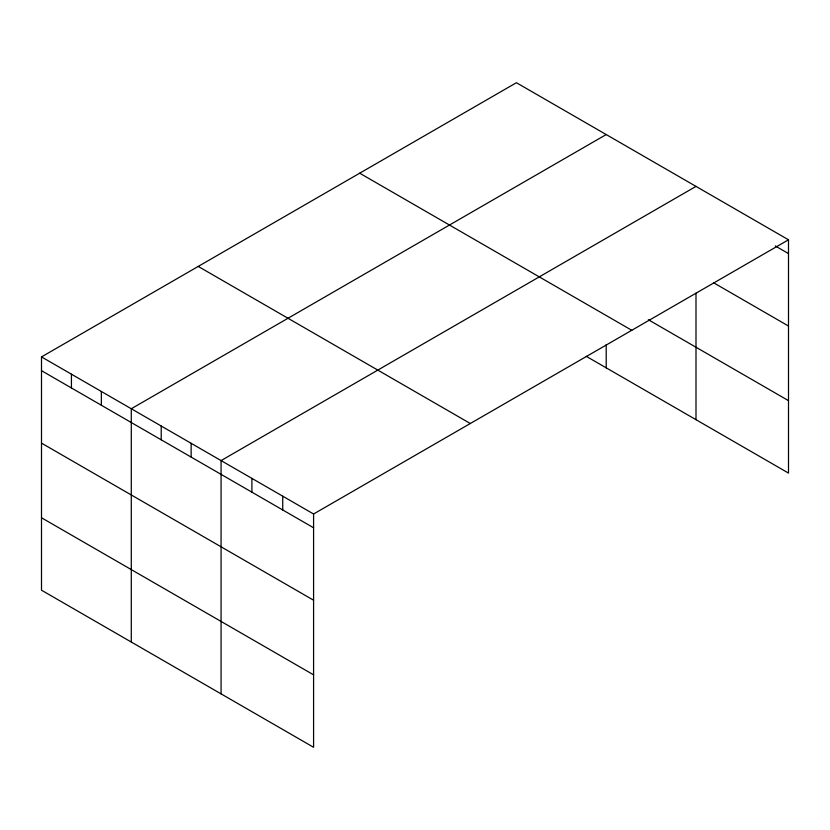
<?xml version="1.0" encoding="UTF-8"?>
<svg xmlns="http://www.w3.org/2000/svg" width="830" height="830" viewBox="0 0 830 830"><rect width="100%" height="100%" fill="white"/><g stroke="black" fill="none" stroke-linecap="round" stroke-linejoin="round"><path stroke-width="1.25" d="M41.5 356.91L313.584 513.998L313.584 747.28L41.5 590.203L41.5 356.91L516.416 82.72L788.5 239.797L788.5 473.09L586.25 356.319M606.211 134.553L131.285 408.744L131.285 642.036M695.997 186.397L221.071 460.588L221.071 693.87M313.584 513.998L788.5 239.797M775.282 245.95L788.5 253.586M713.613 282.781L788.5 326.024M648.334 319.726L788.5 400.651M359.701 173.2L631.775 330.288M198.225 266.43L470.299 423.508M41.5 370.688L313.584 527.776M41.5 443.127L313.584 600.215M41.5 517.764L313.584 674.842M695.997 293.198L695.997 419.679M606.211 344.564L606.211 367.846M282.74 496.195L282.74 509.973M251.905 478.391L251.905 492.169M191.139 443.303L191.139 457.091M161.217 426.029L161.217 439.807M101.353 391.47L101.353 405.248M71.432 374.185L71.432 387.973"/></g></svg>
